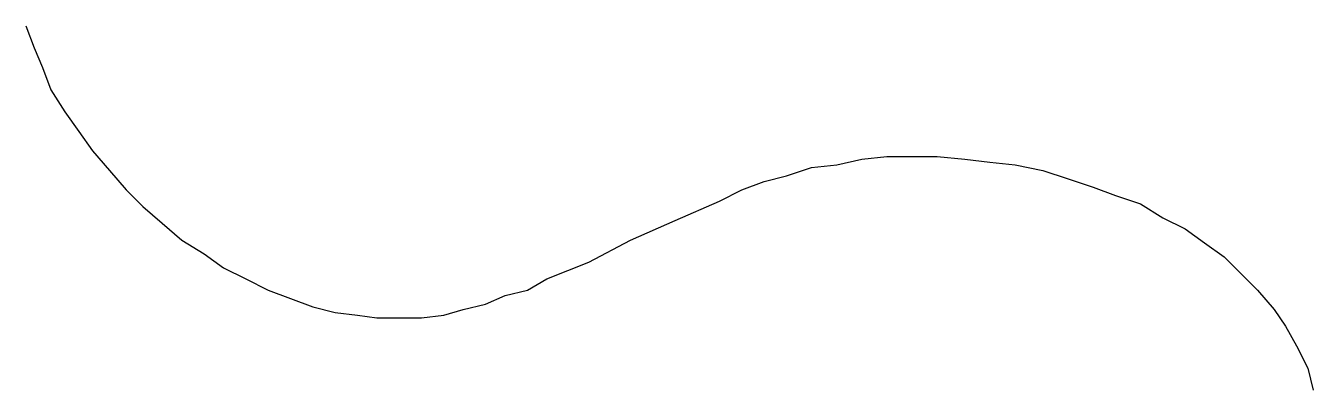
# Model space of a CAD drawing. Header units: millimetres. Extents: x -60342 to 1024385, y -25305 to 32879.
# Drawn here: x 1010230.3 to 1010339.4, y 230.9 to 261.9 of the extents above; entities that cross this region are included whole.
import ezdxf

# ---------------------------------------------------------------- set-up
doc = ezdxf.new("R2010")
doc.units = ezdxf.units.MM
doc.layers.add('PDF_0', color=7, linetype='Continuous')

msp = doc.modelspace()

# ---------------------------------------------------------------- linework, layer by layer
at = {"layer": 'PDF_0', "lineweight": 25, "transparency": 33554666, "elevation": -137}
msp.add_lwpolyline([(1010230.325, 261.852), (1010231.033, 259.964), (1010231.741, 258.312), (1010232.449, 256.424), (1010233.629, 254.536), (1010234.809, 252.884), (1010235.989, 251.232), (1010237.405, 249.58), (1010238.821, 247.928), (1010240.237, 246.512), (1010241.889, 245.096), (1010243.541, 243.68), (1010245.429, 242.5), (1010247.081, 241.32), (1010248.969, 240.376), (1010250.857, 239.432), (1010252.745, 238.724), (1010254.633, 238.016), (1010256.521, 237.544), (1010258.41, 237.308), (1010260.062, 237.072), (1010261.95, 237.072), (1010263.838, 237.072), (1010265.726, 237.308), (1010267.378, 237.78), (1010269.266, 238.252), (1010270.918, 238.96), (1010272.806, 239.432), (1010274.458, 240.376), (1010277.998, 241.792), (1010281.538, 243.68), (1010285.314, 245.332), (1010289.09, 246.984), (1010290.978, 247.928), (1010292.866, 248.636), (1010294.754, 249.108), (1010296.878, 249.816), (1010299.002, 250.052), (1010301.126, 250.524), (1010303.25, 250.76), (1010305.374, 250.76), (1010307.499, 250.76), (1010309.859, 250.524), (1010311.983, 250.288), (1010314.107, 250.052), (1010316.467, 249.58), (1010318.591, 248.872), (1010320.715, 248.164), (1010322.603, 247.456), (1010324.727, 246.748), (1010326.615, 245.568), (1010328.503, 244.624), (1010330.155, 243.444), (1010331.807, 242.264), (1010333.223, 240.848), (1010334.639, 239.432), (1010336.055, 237.78), (1010336.999, 236.364), (1010337.943, 234.712), (1010338.887, 232.824), (1010339.359, 230.936)], dxfattribs=at)

doc.saveas('drawing.dxf')
